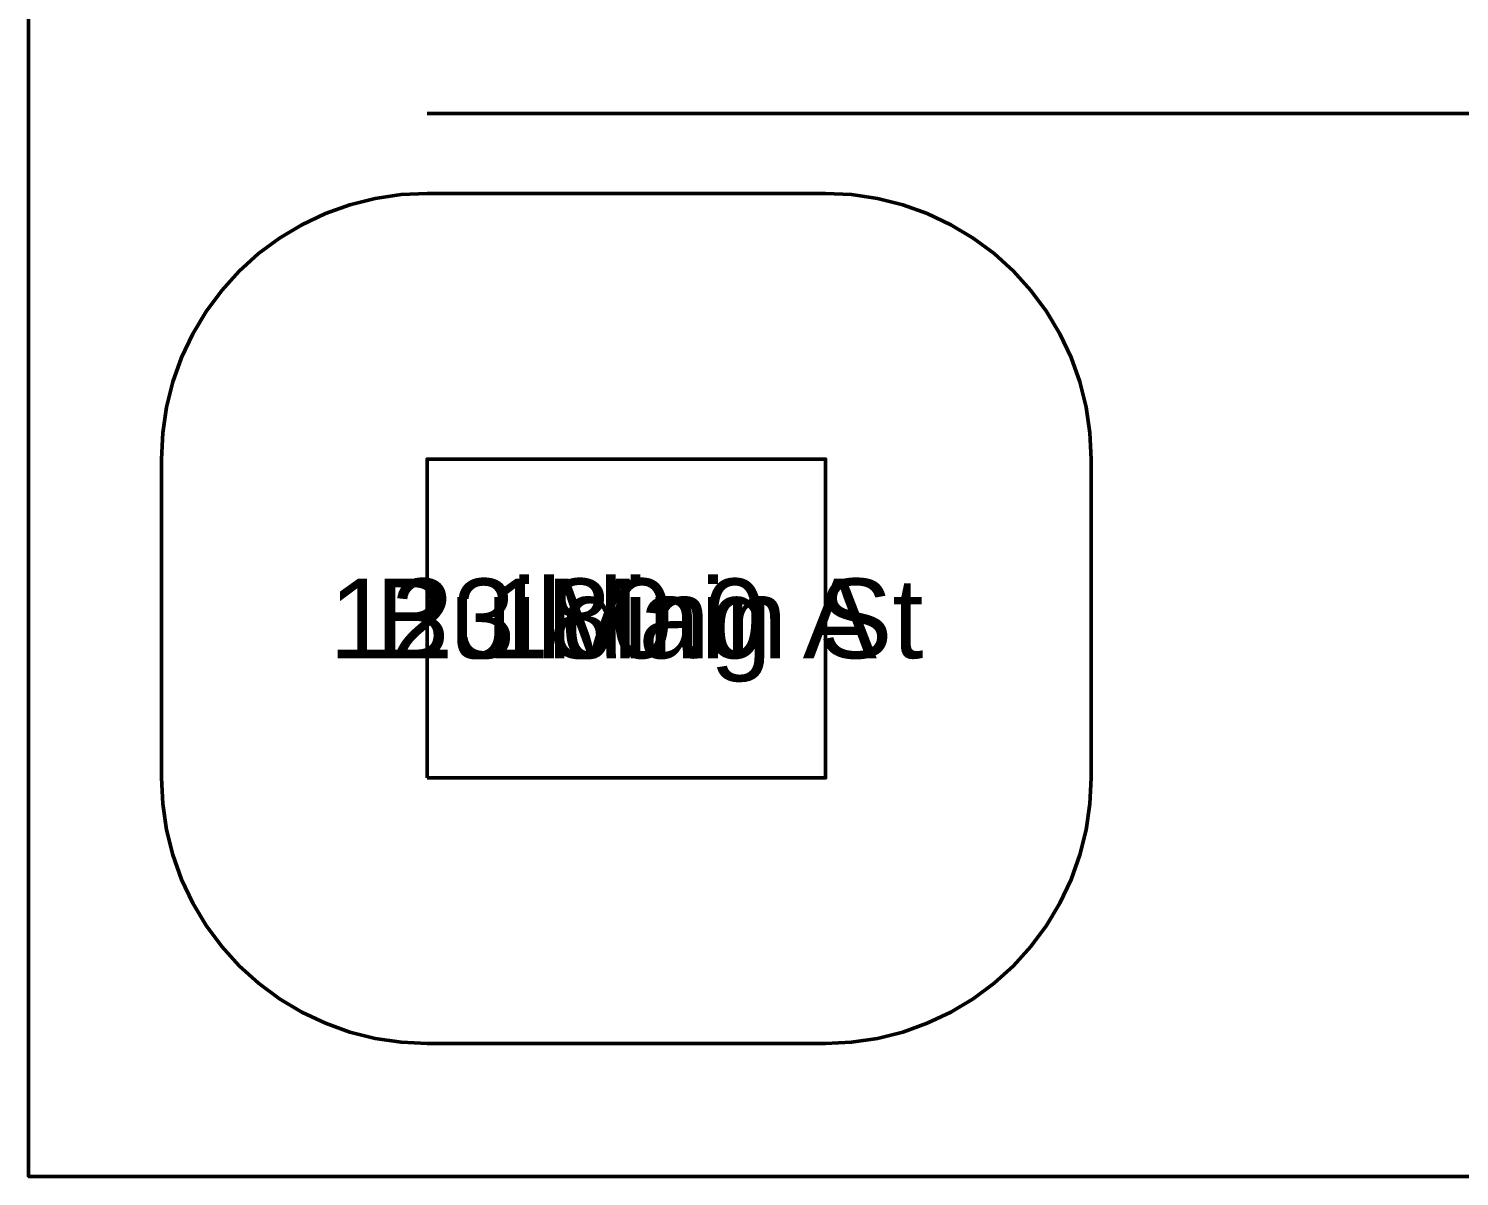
# Model space of a CAD drawing. Header units: metres. Extents: x -15 to 265, y -15 to 265.
# Drawn here: x -15 to 38.9, y -15 to 28.2 of the extents above; entities that cross this region are included whole.
import ezdxf
from ezdxf.enums import TextEntityAlignment as Align

# ---------------------------------------------------------------- set-up
doc = ezdxf.new("R2010")
doc.units = ezdxf.units.M
doc.linetypes.add('DASHED', pattern=[1.2, 0.5, -0.7])
for name, color, linetype in [('all_buildings', 1, 'Continuous'), ('buffered_commercial', 1, 'Continuous'), ('buildings_with_calculated_area', 1, 'Continuous'), ('commercial_buildings', 1, 'Continuous'), ('main_roads', 2, 'Continuous'), ('merged_buildings_roads', 1, 'Continuous'), ('study_area_boundary', 1, 'Continuous')]:
    doc.layers.add(name, color=color, linetype=linetype)
doc.styles.add('Arial', font='txt')

msp = doc.modelspace()

# ---------------------------------------------------------------- linework, layer by layer
at = {"layer": 'all_buildings', "color": 1, "linetype": 'Continuous', "lineweight": 50}
msp.add_lwpolyline([(0, 25), (250, 25)], dxfattribs=at)
msp.add_lwpolyline([(0, 0), (15, 0), (15, 12), (0, 12), (0, 0)], close=True, dxfattribs=at)
at = {"layer": 'buffered_commercial', "color": 1, "linetype": 'Continuous', "lineweight": 50}
msp.add_lwpolyline([(-10, 0), (-10, 12), (-9.952, 12.98), (-9.808, 13.951), (-9.569, 14.903), (-9.239, 15.827), (-8.819, 16.714), (-8.315, 17.556), (-7.73, 18.344), (-7.071, 19.071), (-6.344, 19.73), (-5.556, 20.315), (-4.714, 20.819), (-3.827, 21.239), (-2.903, 21.569), (-1.951, 21.808), (-0.98, 21.952), (0, 22), (15, 22), (15.98, 21.952), (16.951, 21.808), (17.903, 21.569), (18.827, 21.239), (19.714, 20.819), (20.556, 20.315), (21.344, 19.73), (22.071, 19.071), (22.73, 18.344), (23.315, 17.556), (23.819, 16.714), (24.239, 15.827), (24.569, 14.903), (24.808, 13.951), (24.952, 12.98), (25, 12), (25, 0), (24.952, -0.98), (24.808, -1.951), (24.569, -2.903), (24.239, -3.827), (23.819, -4.714), (23.315, -5.556), (22.73, -6.344), (22.071, -7.071), (21.344, -7.73), (20.556, -8.315), (19.714, -8.819), (18.827, -9.239), (17.903, -9.569), (16.951, -9.808), (15.98, -9.952), (15, -10), (0, -10), (-0.98, -9.952), (-1.951, -9.808), (-2.903, -9.569), (-3.827, -9.239), (-4.714, -8.819), (-5.556, -8.315), (-6.344, -7.73), (-7.071, -7.071), (-7.73, -6.344), (-8.315, -5.556), (-8.819, -4.714), (-9.239, -3.827), (-9.569, -2.903), (-9.808, -1.951), (-9.952, -0.98), (-10, 0)], close=True, dxfattribs=at)
at = {"layer": 'buildings_with_calculated_area', "color": 1, "linetype": 'Continuous', "lineweight": 50}
msp.add_lwpolyline([(0, 25), (250, 25)], dxfattribs=at)
msp.add_lwpolyline([(0, 0), (15, 0), (15, 12), (0, 12), (0, 0)], close=True, dxfattribs=at)
at = {"layer": 'commercial_buildings', "color": 1, "linetype": 'Continuous', "lineweight": 50}
msp.add_lwpolyline([(0, 0), (15, 0), (15, 12), (0, 12), (0, 0)], close=True, dxfattribs=at)
at = {"layer": 'main_roads', "color": 2, "linetype": 'DASHED', "lineweight": 30}
msp.add_lwpolyline([(0, 25), (250, 25)], dxfattribs=at)
at = {"layer": 'merged_buildings_roads', "color": 1, "linetype": 'Continuous', "lineweight": 50}
msp.add_lwpolyline([(0, 25), (250, 25)], dxfattribs=at)
msp.add_lwpolyline([(0, 0), (15, 0), (15, 12), (0, 12), (0, 0)], close=True, dxfattribs=at)
at = {"layer": 'study_area_boundary', "color": 1, "linetype": 'Continuous', "lineweight": 50}
msp.add_lwpolyline([(265, -15), (265, 265), (-15, 265), (-15, -15), (265, -15)], close=True, dxfattribs=at)

# ---------------------------------------------------------------- texts
at = {"layer": 'all_buildings', "color": 5, "linetype": 'Continuous', "lineweight": 50, "style": 'Arial'}
msp.add_text('123 Main St', height=3, dxfattribs=at).set_placement((7.5, 6), align=Align.MIDDLE_CENTER)
at = {"layer": 'buffered_commercial', "color": 5, "linetype": 'Continuous', "lineweight": 50, "style": 'Arial'}
msp.add_text('Building A', height=3, dxfattribs=at).set_placement((7.5, 6), align=Align.MIDDLE_CENTER)
at = {"layer": 'buildings_with_calculated_area', "color": 5, "linetype": 'Continuous', "lineweight": 50, "style": 'Arial'}
msp.add_text('180.0', height=3, dxfattribs=at).set_placement((7.5, 6), align=Align.MIDDLE_CENTER)
at = {"layer": 'commercial_buildings', "color": 5, "linetype": 'Continuous', "lineweight": 50, "style": 'Arial'}
msp.add_text('Building A', height=3, dxfattribs=at).set_placement((7.5, 6), align=Align.MIDDLE_CENTER)
at = {"layer": 'merged_buildings_roads', "color": 5, "linetype": 'Continuous', "lineweight": 50, "style": 'Arial'}
msp.add_text('Building A', height=3, dxfattribs=at).set_placement((7.5, 6), align=Align.MIDDLE_CENTER)

doc.saveas('drawing.dxf')
